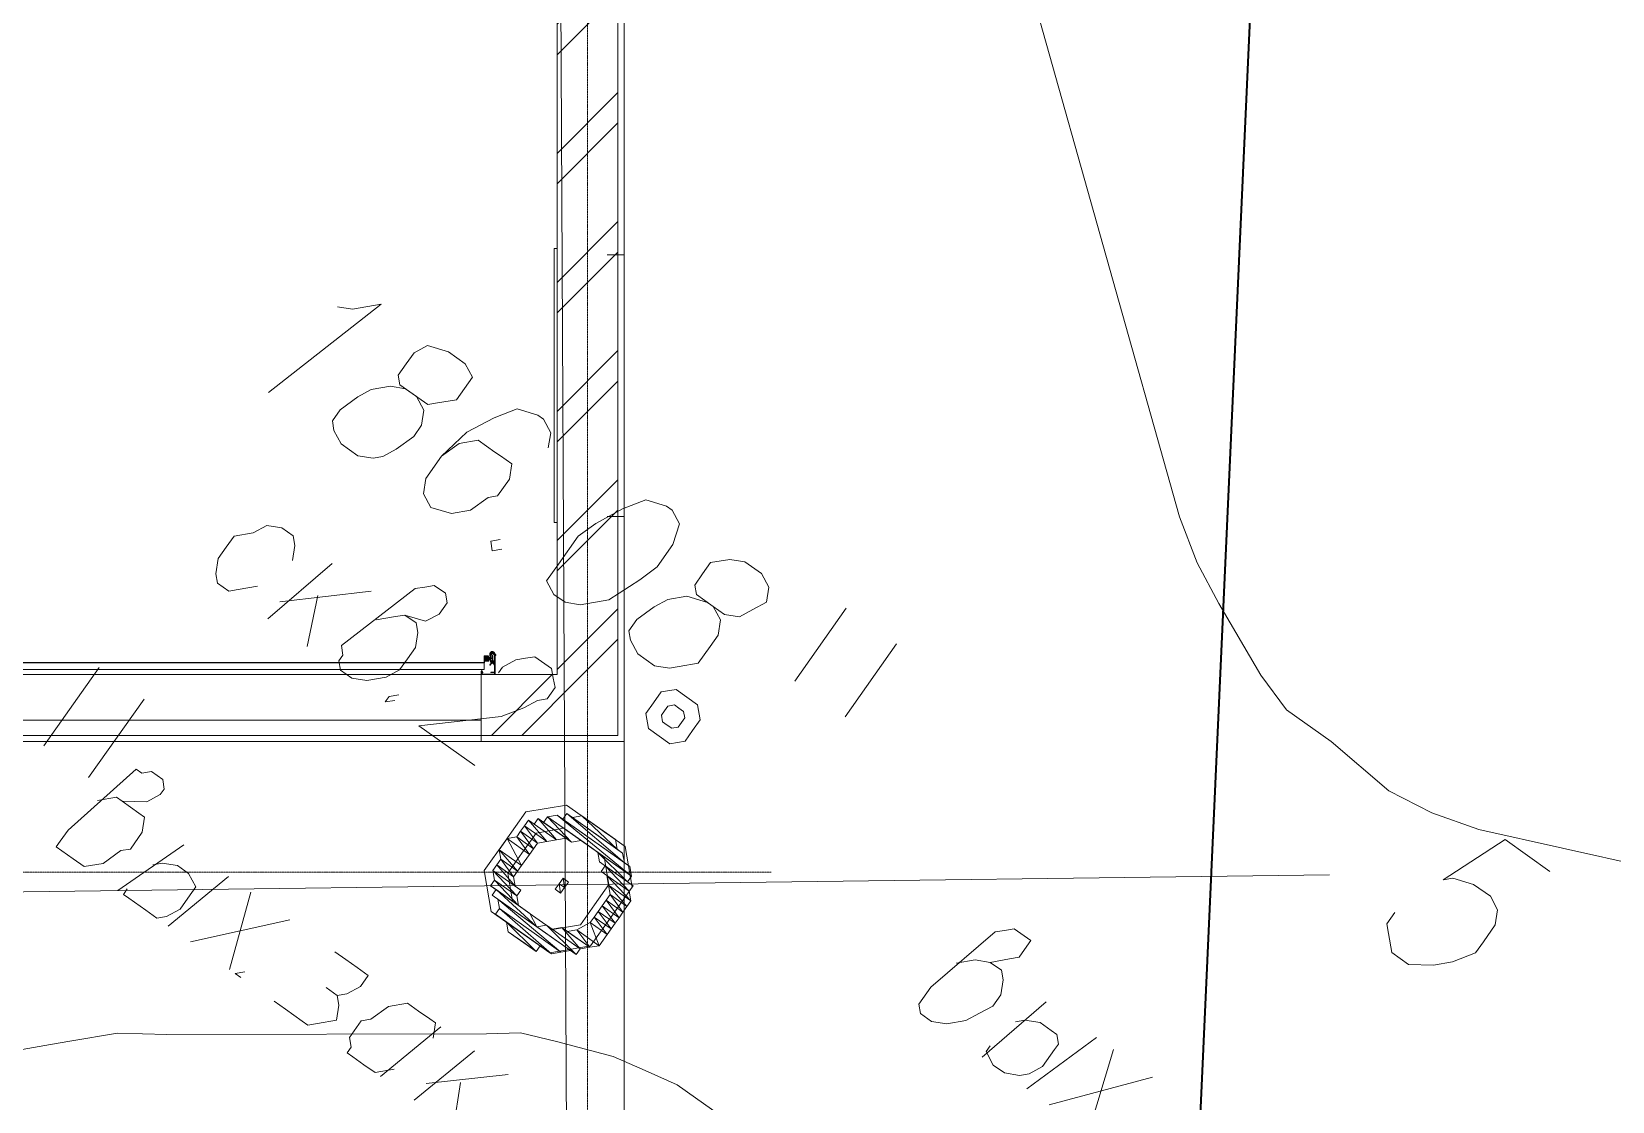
# Model space of a CAD drawing. Header units: millimetres. Extents: x -45570 to 57695, y -24100 to 57483.
# Drawn here: x 16344 to 26740, y -1506 to 5527 of the extents above; entities that cross this region are included whole.
import ezdxf

# ---------------------------------------------------------------- set-up
doc = ezdxf.new("R2010")
doc.units = ezdxf.units.MM
doc.linetypes.add('Осевая 12-2-2', pattern=[16, 12, -2, 0, -2])
doc.linetypes.add('Пунктир 2-1_5', pattern=[3.5, 2, -1.5])
for name, color, linetype, lineweight in [('A-DETL-GENF', 8, 'Continuous', 9), ('A-DOOR', 8, 'Continuous', 9), ('A-DOOR-HDLN', 8, 'Пунктир 2-1_5', 9), ('A-FLOR', 8, 'Continuous', 9), ('A-GLAZ', 8, 'Continuous', 9), ('A-WALL', 8, 'Continuous', 18), ('A-WALL-PATT', 8, 'Continuous', 9), ('S-GRID', 8, 'Continuous', 9), ('НВК_ГП', 8, 'Continuous', 18), ('НВК_граница', 6, 'Continuous', 35), ('НВК_топо', 9, 'Continuous', 9)]:
    doc.layers.add(name, color=color, linetype=linetype, lineweight=lineweight)
pattern_1 = [(45, (0, 0), (-424.264, 424.264), []), (45, (0, 200), (-424.264, 424.264), [])]

# ---------------------------------------------------------------- blocks, each defined once
blk = doc.blocks.new('ТОПО')
at = {"layer": 'НВК_граница'}
blk.add_line((23846, -5689), (24623, 11483), dxfattribs=at)
blk.add_line((23846, -5689), (24623, 11483), dxfattribs=at)
at = {"layer": 'НВК_топо'}
for p, q in [((19773, 16020), (19875, -4591)), ((23894, 2337), (22824, 6131)), ((18643, 3734), (17902, 3154)), ((18355, 3717), (18455, 3702)), ((18455, 3702), (18643, 3734)), ((18948, 3463), (18859, 3415)), ((19085, 3422), (18948, 3463)), ((18807, 3342), (18755, 3268)), ((18859, 3415), (18807, 3342)), ((19195, 3343), (19085, 3422)), ((19243, 3255), (19195, 3343)), ((18755, 3268), (18766, 3205)), ((19190, 3181), (19243, 3255)), ((18374, 3041), (18489, 3126)), ((18489, 3126), (18577, 3173)), ((18577, 3173), (18703, 3195)), ((18703, 3195), (18803, 3179)), ((18766, 3205), (18876, 3127)), ((18803, 3179), (18950, 3075)), ((18876, 3127), (18924, 3038)), ((19138, 3107), (19190, 3181)), ((18322, 2968), (18374, 3041)), ((18924, 3038), (18909, 2939)), ((18950, 3075), (19013, 3086)), ((19013, 3086), (19138, 3107)), ((19537, 3046), (19385, 2988)), ((19673, 3005), (19537, 3046)), ((18332, 2905), (18322, 2968)), ((18909, 2939), (18857, 2865)), ((19385, 2988), (19207, 2893)), ((19710, 2979), (19673, 3005)), ((19758, 2890), (19710, 2979)), ((18380, 2816), (18332, 2905)), ((18490, 2738), (18380, 2816)), ((18857, 2865), (18742, 2781)), ((19207, 2893), (19040, 2735)), ((19155, 2819), (19040, 2735)), ((19281, 2841), (19155, 2819)), ((19391, 2763), (19281, 2841)), ((19742, 2791), (19758, 2890)), ((18590, 2723), (18490, 2738)), ((18653, 2733), (18590, 2723)), ((18742, 2781), (18653, 2733)), ((19040, 2735), (18936, 2588)), ((19428, 2737), (19391, 2763)), ((19502, 2685), (19428, 2737)), ((19487, 2585), (19502, 2685)), ((18936, 2588), (18921, 2488)), ((19408, 2475), (19487, 2585)), ((18921, 2488), (18969, 2399)), ((18969, 2399), (19105, 2358)), ((19231, 2380), (19346, 2464)), ((19346, 2464), (19408, 2475)), ((20383, 2448), (20231, 2389)), ((20519, 2406), (20383, 2448)), ((20556, 2380), (20519, 2406)), ((19105, 2358), (19231, 2380)), ((20054, 2294), (19939, 2210)), ((20231, 2389), (20054, 2294)), ((20604, 2291), (20556, 2380)), ((20562, 2155), (20604, 2291)), ((24010, 2034), (23894, 2337)), ((17675, 2210), (17623, 2137)), ((17801, 2232), (17675, 2210)), ((17890, 2279), (17801, 2232)), ((17989, 2264), (17890, 2279)), ((18063, 2212), (17989, 2264)), ((18074, 2149), (18063, 2212)), ((19425, 2187), (19363, 2176)), ((19939, 2210), (19809, 2026)), ((17623, 2137), (17571, 2063)), ((18059, 2050), (18074, 2149)), ((19363, 2176), (19373, 2113)), ((19373, 2113), (19436, 2124)), ((20458, 2008), (20562, 2155)), ((17571, 2063), (17556, 1963)), ((18321, 2030), (17898, 1666)), ((19809, 2026), (19730, 1916)), ((20343, 1923), (20458, 2008)), ((20809, 2036), (20757, 1962)), ((20935, 2057), (20809, 2036)), ((21035, 2042), (20935, 2057)), ((21145, 1964), (21035, 2042)), ((24153, 1768), (24010, 2034)), ((17556, 1963), (17567, 1901)), ((17567, 1901), (17640, 1849)), ((17703, 1859), (17829, 1881)), ((18929, 1875), (18866, 1865)), ((18992, 1886), (18929, 1875)), ((19065, 1834), (18992, 1886)), ((19730, 1916), (19778, 1827)), ((20140, 1792), (20343, 1923)), ((20757, 1962), (20705, 1888)), ((20705, 1888), (20716, 1826)), ((21192, 1875), (21145, 1964)), ((21177, 1775), (21192, 1875)), ((17640, 1849), (17703, 1859)), ((18578, 1848), (17976, 1777)), ((18227, 1820), (18155, 1484)), ((18866, 1865), (18381, 1490)), ((19024, 1698), (19076, 1771)), ((19076, 1771), (19065, 1834)), ((19778, 1827), (19852, 1775)), ((19852, 1775), (19951, 1759)), ((19951, 1759), (20140, 1792)), ((20439, 1746), (20527, 1793)), ((20527, 1793), (20653, 1815)), ((20653, 1815), (20789, 1774)), ((20716, 1826), (20826, 1747)), ((20789, 1774), (20900, 1695)), ((21088, 1728), (21177, 1775)), ((24428, 1297), (24153, 1768)), ((18610, 1659), (18736, 1681)), ((18736, 1681), (18799, 1691)), ((18799, 1691), (18935, 1650)), ((18872, 1639), (18799, 1691)), ((18935, 1650), (19024, 1698)), ((20324, 1661), (20439, 1746)), ((20826, 1747), (20874, 1659)), ((20900, 1695), (20999, 1680)), ((20999, 1680), (21088, 1728)), ((21363, 1257), (21701, 1736)), ((18868, 1477), (18883, 1576)), ((18883, 1576), (18872, 1639)), ((20272, 1588), (20324, 1661)), ((20282, 1525), (20272, 1588)), ((20874, 1659), (20859, 1559)), ((18381, 1490), (18391, 1428)), ((18816, 1403), (18868, 1477)), ((20330, 1436), (20282, 1525)), ((20806, 1485), (20728, 1375)), ((20859, 1559), (20806, 1485)), ((21694, 1023), (22032, 1501)), ((18391, 1428), (18365, 1391)), ((18365, 1391), (18376, 1328)), ((18764, 1330), (18816, 1403)), ((19440, 1348), (19528, 1396)), ((19528, 1396), (19591, 1407)), ((19591, 1407), (19654, 1417)), ((19654, 1417), (19764, 1339)), ((20440, 1358), (20330, 1436)), ((20540, 1343), (20440, 1358)), ((20603, 1354), (20540, 1343)), ((20728, 1375), (20603, 1354)), ((16424, 832), (16789, 1347)), ((18376, 1328), (18450, 1276)), ((18450, 1276), (18549, 1261)), ((18549, 1261), (18675, 1282)), ((18675, 1282), (18764, 1330)), ((19414, 1312), (19440, 1348)), ((19764, 1339), (19775, 1277)), ((19775, 1277), (19786, 1214)), ((24596, 1067), (24428, 1297)), ((18696, 1156), (18670, 1120)), ((18759, 1167), (18696, 1156)), ((19786, 1214), (19734, 1140)), ((16718, 624), (17083, 1139)), ((18670, 1120), (18733, 1130)), ((19582, 1082), (19431, 1024)), ((19671, 1129), (19582, 1082)), ((19734, 1140), (19671, 1129)), ((24891, 859), (24596, 1067)), ((19431, 1024), (18891, 963)), ((18891, 963), (19259, 703)), ((25269, 536), (24891, 859)), ((17032, 678), (16584, 277)), ((17069, 652), (17032, 678)), ((17132, 662), (17069, 652)), ((17206, 610), (17132, 662)), ((17190, 511), (17216, 547)), ((17216, 547), (17206, 610)), ((25553, 391), (25269, 536)), ((16777, 472), (16902, 494)), ((16902, 494), (16939, 468)), ((16939, 468), (17102, 463)), ((17049, 389), (16939, 468)), ((17102, 463), (17190, 511)), ((17086, 363), (17049, 389)), ((17071, 264), (17086, 363)), ((19586, 306), (19612, 343)), ((19796, 213), (19612, 343)), ((19612, 343), (19649, 317)), ((19796, 213), (19612, 343)), ((19612, 343), (19733, 202)), ((19612, 343), (19733, 202)), ((19649, 317), (19675, 354)), ((19796, 213), (19649, 317)), ((19796, 213), (19649, 317)), ((19649, 317), (19796, 213)), ((19649, 317), (19796, 213)), ((19859, 224), (19675, 354)), ((19675, 354), (19711, 328)), ((19859, 224), (19675, 354)), ((19675, 354), (19796, 213)), ((19675, 354), (19796, 213)), ((19711, 328), (19737, 365)), ((19895, 198), (19711, 328)), ((19895, 198), (19711, 328)), ((19711, 328), (19895, 198)), ((19711, 328), (19895, 198)), ((19895, 198), (19711, 328)), ((19895, 198), (19711, 328)), ((19711, 328), (19859, 224)), ((19711, 328), (19859, 224)), ((19737, 365), (19800, 375)), ((20289, -26), (19737, 365)), ((20289, -26), (19737, 365)), ((19737, 365), (20289, -26)), ((19737, 365), (20289, -26)), ((20289, -26), (19737, 365)), ((19958, 209), (19737, 365)), ((19737, 365), (19958, 209)), ((19958, 209), (19737, 365)), ((19737, 365), (20032, 156)), ((19958, 209), (19737, 365)), ((19737, 365), (19895, 198)), ((19737, 365), (19895, 198)), ((20278, 37), (19800, 375)), ((19800, 375), (19837, 349)), ((20278, 37), (19800, 375)), ((19800, 375), (20289, -26)), ((19800, 375), (20289, -26)), ((19837, 349), (19863, 386)), ((20242, 63), (19837, 349)), ((20242, 63), (19837, 349)), ((19837, 349), (20278, 37)), ((19837, 349), (20278, 37)), ((20231, 126), (19863, 386)), ((19863, 386), (19900, 360)), ((20231, 126), (19863, 386)), ((19863, 386), (20242, 63)), ((19863, 386), (20242, 63)), ((19900, 360), (19963, 371)), ((20194, 152), (19900, 360)), ((20194, 152), (19900, 360)), ((19900, 360), (20231, 126)), ((19900, 360), (20231, 126)), ((19999, 345), (19963, 371)), ((19963, 371), (20183, 215)), ((20183, 215), (19963, 371)), ((19963, 371), (20194, 152)), ((19963, 371), (20194, 152)), ((20183, 215), (19999, 345)), ((19999, 345), (20036, 319)), ((20183, 215), (19999, 345)), ((19999, 345), (20183, 215)), ((20183, 215), (19999, 345)), ((20110, 267), (20036, 319)), ((20036, 319), (20110, 267)), ((20110, 267), (20036, 319)), ((20036, 319), (20183, 215)), ((20036, 319), (20183, 215)), ((25862, 282), (25553, 391)), ((16584, 277), (16532, 204)), ((16993, 153), (17071, 264)), ((19419, 148), (19471, 222)), ((19471, 222), (19534, 233)), ((19618, 118), (19471, 222)), ((19618, 118), (19471, 222)), ((19471, 222), (19618, 118)), ((19471, 222), (19618, 118)), ((19618, 118), (19471, 222)), ((19618, 118), (19471, 222)), ((19471, 222), (19566, 44)), ((19471, 222), (19566, 44)), ((19534, 233), (19560, 270)), ((19644, 155), (19534, 233)), ((19644, 155), (19534, 233)), ((19534, 233), (19618, 118)), ((19534, 233), (19618, 118)), ((19560, 270), (19586, 306)), ((19670, 192), (19560, 270)), ((19670, 192), (19560, 270)), ((19560, 270), (19670, 192)), ((19560, 270), (19670, 192)), ((19670, 192), (19560, 270)), ((19670, 192), (19560, 270)), ((19560, 270), (19644, 155)), ((19560, 270), (19644, 155)), ((19733, 202), (19586, 306)), ((19733, 202), (19586, 306)), ((19586, 306), (19670, 192)), ((19586, 306), (19670, 192)), ((19733, 202), (19796, 213)), ((19796, 213), (19859, 224)), ((19859, 224), (19895, 198)), ((19895, 198), (19958, 209)), ((19958, 209), (19958, 209)), ((20032, 156), (19958, 209)), ((20183, 215), (20110, 267)), ((20194, 152), (20183, 215)), ((26036, 215), (25628, -49)), ((27577, -103), (25862, 282)), ((26330, 6), (26036, 215)), ((16532, 204), (16506, 167)), ((16506, 167), (16542, 141)), ((16542, 141), (16616, 89)), ((16815, 58), (16930, 143)), ((17344, 181), (16910, -119)), ((16930, 143), (16993, 153)), ((19566, 44), (19419, 148)), ((19566, 44), (19419, 148)), ((19419, 148), (19566, 44)), ((19419, 148), (19566, 44)), ((19566, 44), (19419, 148)), ((19566, 44), (19419, 148)), ((19419, 148), (19540, 8)), ((19419, 148), (19540, 8)), ((19429, 86), (19419, 148)), ((19566, 44), (19618, 118)), ((19618, 118), (19644, 155)), ((19644, 155), (19670, 192)), ((19670, 192), (19733, 202)), ((20289, -26), (20032, 156)), ((20032, 156), (20289, -26)), ((20289, -26), (20032, 156)), ((20032, 156), (20289, -26)), ((20289, -26), (20032, 156)), ((20032, 156), (20289, -26)), ((20032, 156), (20289, -26)), ((20068, 130), (20032, 156)), ((20289, -26), (20068, 130)), ((20289, -26), (20068, 130)), ((20068, 130), (20263, -63)), ((20068, 130), (20263, -63)), ((20079, 68), (20068, 130)), ((20231, 126), (20194, 152)), ((20242, 63), (20231, 126)), ((16616, 89), (16690, 37)), ((16690, 37), (16815, 58)), ((17140, 49), (17203, 60)), ((17203, 60), (17303, 45)), ((17303, 45), (17376, -7)), ((19377, 12), (19403, 49)), ((19525, -92), (19377, 12)), ((19561, -118), (19377, 12)), ((19377, 12), (19561, -118)), ((19561, -118), (19377, 12)), ((19377, 12), (19525, -92)), ((19561, -118), (19377, 12)), ((19377, 12), (19535, -155)), ((19377, 12), (19535, -155)), ((19388, -51), (19377, 12)), ((19403, 49), (19429, 86)), ((19514, -29), (19403, 49)), ((19514, -29), (19403, 49)), ((19403, 49), (19514, -29)), ((19403, 49), (19514, -29)), ((19514, -29), (19403, 49)), ((19514, -29), (19403, 49)), ((19403, 49), (19525, -92)), ((19403, 49), (19525, -92)), ((19540, 8), (19429, 86)), ((19540, 8), (19429, 86)), ((19429, 86), (19514, -29)), ((19429, 86), (19514, -29)), ((19514, -29), (19540, 8)), ((19540, 8), (19566, 44)), ((20263, -63), (20079, 68)), ((20263, -63), (20079, 68)), ((20079, 68), (20300, -89)), ((20079, 68), (20300, -89)), ((20116, 42), (20079, 68)), ((20090, 5), (20116, 42)), ((20274, -125), (20090, 5)), ((20274, -125), (20090, 5)), ((20090, 5), (20274, -125)), ((20090, 5), (20274, -125)), ((20127, -21), (20090, 5)), ((20300, -89), (20116, 42)), ((20300, -89), (20116, 42)), ((20116, 42), (20274, -125)), ((20116, 42), (20274, -125)), ((20278, 37), (20242, 63)), ((20289, -26), (20278, 37)), ((-3318, -382), (24879, -16)), ((17638, -27), (17241, -354)), ((17376, -7), (17424, -96)), ((17424, -96), (17398, -133)), ((19362, -88), (19388, -51)), ((19546, -218), (19362, -88)), ((19546, -218), (19362, -88)), ((19362, -88), (19583, -244)), ((19362, -88), (19583, -244)), ((19399, -114), (19362, -88)), ((19535, -155), (19388, -51)), ((19535, -155), (19388, -51)), ((19388, -51), (19546, -218)), ((19388, -51), (19546, -218)), ((19525, -92), (19514, -29)), ((19525, -92), (19561, -118)), ((19787, -112), (19813, -75)), ((19813, -75), (19839, -38)), ((19813, -75), (19813, -75)), ((19849, -101), (19813, -75)), ((19849, -101), (19813, -75)), ((19813, -75), (19849, -101)), ((19813, -75), (19849, -101)), ((19849, -101), (19813, -75)), ((19849, -101), (19813, -75)), ((19813, -75), (19849, -101)), ((19849, -101), (19813, -75)), ((19813, -75), (19849, -101)), ((19813, -75), (19849, -101)), ((19849, -101), (19813, -75)), ((19849, -101), (19813, -75)), ((19813, -75), (19849, -101)), ((19849, -101), (19813, -75)), ((19813, -75), (19849, -101)), ((19813, -75), (19849, -101)), ((19849, -101), (19813, -75)), ((19849, -101), (19813, -75)), ((19813, -75), (19849, -101)), ((19849, -101), (19813, -75)), ((19813, -75), (19849, -101)), ((19813, -75), (19849, -101)), ((19849, -101), (19813, -75)), ((19849, -101), (19813, -75)), ((19813, -75), (19849, -101)), ((19849, -101), (19813, -75)), ((19813, -75), (19849, -101)), ((19813, -75), (19849, -101)), ((19849, -101), (19813, -75)), ((19849, -101), (19813, -75)), ((19813, -75), (19849, -101)), ((19849, -101), (19813, -75)), ((19813, -75), (19849, -101)), ((19813, -75), (19849, -101)), ((19849, -101), (19813, -75)), ((19849, -101), (19813, -75)), ((19813, -75), (19849, -101)), ((19849, -101), (19813, -75)), ((19813, -75), (19849, -101)), ((19813, -75), (19849, -101)), ((19849, -101), (19813, -75)), ((19849, -101), (19813, -75)), ((19813, -75), (19849, -101)), ((19849, -101), (19813, -75)), ((19813, -75), (19849, -101)), ((19813, -75), (19849, -101)), ((19849, -101), (19813, -75)), ((19849, -101), (19813, -75)), ((19813, -75), (19849, -101)), ((19849, -101), (19813, -75)), ((19813, -75), (19849, -101)), ((19813, -75), (19849, -101)), ((19849, -101), (19813, -75)), ((19849, -101), (19813, -75)), ((19813, -75), (19823, -138)), ((19813, -75), (19823, -138)), ((19823, -138), (19849, -101)), ((19839, -38), (19839, -38)), ((19839, -38), (19875, -64)), ((19875, -64), (19839, -38)), ((19875, -64), (19839, -38)), ((19839, -38), (19875, -64)), ((19875, -64), (19839, -38)), ((19839, -38), (19875, -64)), ((19839, -38), (19875, -64)), ((19875, -64), (19839, -38)), ((19875, -64), (19839, -38)), ((19839, -38), (19875, -64)), ((19875, -64), (19839, -38)), ((19839, -38), (19875, -64)), ((19839, -38), (19875, -64)), ((19875, -64), (19839, -38)), ((19875, -64), (19839, -38)), ((19839, -38), (19875, -64)), ((19875, -64), (19839, -38)), ((19839, -38), (19875, -64)), ((19839, -38), (19875, -64)), ((19875, -64), (19839, -38)), ((19875, -64), (19839, -38)), ((19839, -38), (19875, -64)), ((19875, -64), (19839, -38)), ((19839, -38), (19875, -64)), ((19839, -38), (19875, -64)), ((19875, -64), (19839, -38)), ((19875, -64), (19839, -38)), ((19839, -38), (19875, -64)), ((19875, -64), (19839, -38)), ((19839, -38), (19875, -64)), ((19839, -38), (19875, -64)), ((19875, -64), (19839, -38)), ((19875, -64), (19839, -38)), ((19839, -38), (19875, -64)), ((19875, -64), (19839, -38)), ((19839, -38), (19875, -64)), ((19875, -64), (19839, -38)), ((19839, -38), (19849, -101)), ((19839, -38), (19849, -101)), ((19849, -101), (19875, -64)), ((19849, -101), (19849, -101)), ((19849, -101), (19849, -101)), ((19849, -101), (19849, -101)), ((19849, -101), (19849, -101)), ((19849, -101), (19849, -101)), ((19849, -101), (19849, -101)), ((19849, -101), (19849, -101)), ((19849, -101), (19849, -101)), ((19875, -64), (19875, -64)), ((19875, -64), (19875, -64)), ((19875, -64), (19875, -64)), ((19875, -64), (19875, -64)), ((19875, -64), (19875, -64)), ((19875, -64), (19875, -64)), ((20274, -125), (20127, -21)), ((20274, -125), (20127, -21)), ((20127, -21), (20285, -188)), ((20127, -21), (20285, -188)), ((20138, -84), (20127, -21)), ((20285, -188), (20138, -84)), ((20285, -188), (20138, -84)), ((20138, -84), (20285, -188)), ((20138, -84), (20285, -188)), ((20285, -188), (20138, -84)), ((20285, -188), (20138, -84)), ((20138, -84), (20259, -225)), ((20138, -84), (20259, -225)), ((20148, -147), (20138, -84)), ((20263, -63), (20289, -26)), ((20300, -89), (20263, -63)), ((20274, -125), (20300, -89)), ((20289, -26), (20289, -26)), ((25628, -49), (25691, -38)), ((25691, -38), (25827, -80)), ((25827, -80), (25938, -158)), ((16947, -145), (16973, -109)), ((16984, -171), (16947, -145)), ((17094, -250), (16984, -171)), ((17372, -170), (17320, -243)), ((17398, -133), (17372, -170)), ((17785, -131), (17646, -640)), ((19373, -150), (19399, -114)), ((19667, -359), (19373, -150)), ((19373, -150), (19925, -541)), ((19925, -541), (19373, -150)), ((19925, -541), (19373, -150)), ((19373, -150), (19925, -541)), ((19925, -541), (19373, -150)), ((19373, -150), (19888, -515)), ((19373, -150), (19888, -515)), ((19410, -176), (19373, -150)), ((19583, -244), (19399, -114)), ((19583, -244), (19399, -114)), ((19399, -114), (19583, -244)), ((19399, -114), (19583, -244)), ((19583, -244), (19399, -114)), ((19620, -270), (19399, -114)), ((19399, -114), (19620, -270)), ((19620, -270), (19399, -114)), ((19399, -114), (19583, -244)), ((19620, -270), (19399, -114)), ((19399, -114), (19667, -359)), ((19399, -114), (19667, -359)), ((19888, -515), (19410, -176)), ((19888, -515), (19410, -176)), ((19410, -176), (19825, -526)), ((19410, -176), (19825, -526)), ((19420, -239), (19410, -176)), ((19535, -155), (19561, -118)), ((19546, -218), (19535, -155)), ((19561, -118), (19561, -118)), ((19823, -138), (19787, -112)), ((19823, -138), (19787, -112)), ((19787, -112), (19823, -138)), ((19787, -112), (19823, -138)), ((19823, -138), (19787, -112)), ((19823, -138), (19787, -112)), ((19787, -112), (19823, -138)), ((19823, -138), (19787, -112)), ((19787, -112), (19823, -138)), ((19787, -112), (19823, -138)), ((19823, -138), (19787, -112)), ((19823, -138), (19787, -112)), ((19787, -112), (19823, -138)), ((19823, -138), (19787, -112)), ((19787, -112), (19823, -138)), ((19787, -112), (19823, -138)), ((19823, -138), (19787, -112)), ((19823, -138), (19787, -112)), ((19787, -112), (19823, -138)), ((19823, -138), (19787, -112)), ((19787, -112), (19823, -138)), ((19787, -112), (19787, -112)), ((19787, -112), (19787, -112)), ((19787, -112), (19823, -138)), ((19823, -138), (19787, -112)), ((19823, -138), (19823, -138)), ((19823, -138), (19823, -138)), ((19823, -138), (19823, -138)), ((20096, -220), (20122, -184)), ((20122, -184), (20148, -147)), ((20233, -262), (20122, -184)), ((20233, -262), (20122, -184)), ((20122, -184), (20207, -299)), ((20122, -184), (20207, -299)), ((20259, -225), (20148, -147)), ((20259, -225), (20148, -147)), ((20148, -147), (20233, -262)), ((20148, -147), (20233, -262)), ((20259, -225), (20285, -188)), ((20285, -188), (20274, -125)), ((25938, -158), (25985, -247)), ((17168, -302), (17094, -250)), ((17231, -291), (17168, -302)), ((17320, -243), (17231, -291)), ((19394, -276), (19420, -239)), ((19762, -536), (19394, -276)), ((19762, -536), (19394, -276)), ((19394, -276), (19726, -510)), ((19394, -276), (19726, -510)), ((19431, -302), (19394, -276)), ((19825, -526), (19420, -239)), ((19825, -526), (19420, -239)), ((19420, -239), (19762, -536)), ((19420, -239), (19762, -536)), ((19726, -510), (19431, -302)), ((19726, -510), (19431, -302)), ((19431, -302), (19689, -484)), ((19431, -302), (19689, -484)), ((19468, -328), (19431, -302)), ((19583, -244), (19546, -218)), ((19583, -244), (19620, -270)), ((19620, -270), (19620, -270)), ((19667, -359), (19620, -270)), ((20018, -331), (20044, -294)), ((20044, -294), (20070, -257)), ((20155, -372), (20044, -294)), ((20155, -372), (20044, -294)), ((20044, -294), (20129, -409)), ((20044, -294), (20129, -409)), ((20070, -257), (20096, -220)), ((20181, -335), (20070, -257)), ((20181, -335), (20070, -257)), ((20070, -257), (20155, -372)), ((20070, -257), (20155, -372)), ((20207, -299), (20096, -220)), ((20207, -299), (20096, -220)), ((20096, -220), (20181, -335)), ((20096, -220), (20181, -335)), ((20181, -335), (20207, -299)), ((20207, -299), (20233, -262)), ((20233, -262), (20259, -225)), ((25257, -339), (25310, -265)), ((25985, -247), (25970, -346)), ((18043, -313), (17389, -458)), ((19689, -484), (19468, -328)), ((19689, -484), (19468, -328)), ((19468, -328), (19663, -521)), ((19468, -328), (19663, -521)), ((19479, -391), (19468, -328)), ((19663, -521), (19479, -391)), ((19516, -417), (19479, -391)), ((19479, -391), (19589, -469)), ((19479, -391), (19663, -521)), ((19589, -469), (19479, -391)), ((19667, -359), (19730, -348)), ((19925, -541), (19667, -359)), ((19951, -504), (19730, -348)), ((19730, -348), (19767, -374)), ((19951, -504), (19730, -348)), ((19730, -348), (19925, -541)), ((19730, -348), (19925, -541)), ((19767, -374), (19830, -363)), ((19951, -504), (19767, -374)), ((19951, -504), (19767, -374)), ((19767, -374), (19951, -504)), ((19767, -374), (19951, -504)), ((20014, -493), (19830, -363)), ((19830, -363), (19866, -389)), ((20014, -493), (19830, -363)), ((19830, -363), (20014, -493)), ((19830, -363), (20014, -493)), ((20014, -493), (19830, -363)), ((20014, -493), (19830, -363)), ((19830, -363), (19951, -504)), ((19830, -363), (19951, -504)), ((19866, -389), (19929, -378)), ((20014, -493), (19866, -389)), ((20014, -493), (19866, -389)), ((19866, -389), (20014, -493)), ((19866, -389), (20014, -493)), ((19929, -378), (20018, -331)), ((20076, -483), (19929, -378)), ((20076, -483), (19929, -378)), ((19929, -378), (20076, -483)), ((19929, -378), (20076, -483)), ((20076, -483), (19929, -378)), ((20076, -483), (19929, -378)), ((19929, -378), (20014, -493)), ((19929, -378), (20014, -493)), ((20129, -409), (20018, -331)), ((20129, -409), (20018, -331)), ((20018, -331), (20129, -409)), ((20018, -331), (20129, -409)), ((20129, -409), (20018, -331)), ((20129, -409), (20018, -331)), ((20018, -331), (20076, -483)), ((20018, -331), (20076, -483)), ((20076, -483), (20129, -409)), ((20129, -409), (20155, -372)), ((20155, -372), (20181, -335)), ((22680, -392), (22257, -756)), ((22743, -382), (22680, -392)), ((22806, -371), (22743, -382)), ((22916, -449), (22806, -371)), ((25268, -402), (25257, -339)), ((25290, -528), (25268, -402)), ((25970, -346), (25892, -457)), ((19589, -469), (19516, -417)), ((19516, -417), (19589, -469)), ((19589, -469), (19516, -417)), ((19589, -469), (19589, -469)), ((19663, -521), (19589, -469)), ((19663, -521), (19689, -484)), ((19689, -484), (19726, -510)), ((19726, -510), (19762, -536)), ((19825, -526), (19888, -515)), ((19888, -515), (19925, -541)), ((19925, -541), (19951, -504)), ((19951, -504), (20014, -493)), ((20014, -493), (20076, -483)), ((22838, -559), (22890, -486)), ((22890, -486), (22916, -449)), ((25892, -457), (25840, -530)), ((18337, -522), (18411, -574)), ((18411, -574), (18484, -626)), ((19762, -536), (19825, -526)), ((19925, -541), (19925, -541)), ((22424, -598), (22550, -576)), ((22550, -576), (22649, -592)), ((22649, -592), (22775, -570)), ((22723, -644), (22649, -592)), ((22775, -570), (22838, -559)), ((25400, -606), (25290, -528)), ((25563, -610), (25400, -606)), ((25688, -589), (25563, -610)), ((25840, -530), (25688, -589)), ((17746, -655), (17683, -666)), ((17683, -666), (17720, -692)), ((18484, -626), (18558, -678)), ((18558, -678), (18506, -751)), ((22719, -806), (22734, -707)), ((22734, -707), (22723, -644)), ((18354, -810), (18281, -758)), ((18417, -799), (18354, -810)), ((18354, -810), (18365, -873)), ((18506, -751), (18417, -799)), ((22205, -829), (22179, -866)), ((22257, -756), (22205, -829)), ((22666, -880), (22719, -806)), ((18014, -900), (17940, -848)), ((18124, -978), (18014, -900)), ((18365, -873), (18350, -972)), ((18575, -966), (18690, -882)), ((18690, -882), (18815, -860)), ((18815, -860), (18889, -912)), ((18889, -912), (18963, -964)), ((22179, -866), (22190, -929)), ((22190, -929), (22263, -981)), ((22489, -975), (22578, -927)), ((22578, -927), (22666, -880)), ((23017, -852), (22595, -1215)), ((18161, -1005), (18124, -978)), ((18224, -994), (18161, -1005)), ((18350, -972), (18224, -994)), ((18434, -1087), (18512, -977)), ((18512, -977), (18575, -966)), ((19036, -1016), (18639, -1343)), ((18963, -964), (18999, -990)), ((18999, -990), (18984, -1090)), ((22263, -981), (22363, -996)), ((22363, -996), (22489, -975)), ((22814, -984), (22876, -973)), ((22876, -973), (22976, -988)), ((22976, -988), (23050, -1040)), ((16469, -1133), (16281, -1165)), ((16595, -1111), (16469, -1133)), ((16909, -1057), (16595, -1111)), ((17072, -1062), (16909, -1057)), ((17234, -1066), (17072, -1062)), ((19335, -1062), (17234, -1066)), ((18445, -1150), (18434, -1087)), ((19560, -1056), (19335, -1062)), ((19796, -1113), (19560, -1056)), ((20169, -1210), (19796, -1113)), ((22621, -1179), (22647, -1142)), ((23348, -1086), (22889, -1424)), ((23050, -1040), (23086, -1066)), ((23097, -1129), (23071, -1166)), ((23086, -1066), (23097, -1129)), ((18419, -1187), (18445, -1150)), ((18456, -1213), (18419, -1187)), ((18529, -1265), (18456, -1213)), ((19257, -1173), (18860, -1499)), ((20379, -1304), (20169, -1210)), ((22668, -1267), (22621, -1179)), ((23019, -1240), (22993, -1276)), ((23071, -1166), (23019, -1240)), ((23459, -1164), (23294, -1710)), ((18603, -1317), (18529, -1265)), ((18728, -1295), (18603, -1317)), ((19478, -1329), (18938, -1389)), ((20589, -1397), (20379, -1304)), ((22742, -1319), (22668, -1267)), ((22841, -1335), (22742, -1319)), ((22904, -1324), (22841, -1335)), ((22993, -1276), (22904, -1324)), ((23716, -1347), (23036, -1528)), ((19164, -1383), (19118, -1681)), ((20883, -1605), (20589, -1397))]:
    blk.add_line(p, q, dxfattribs=at)
for points in [[(20653, 1152), (20582, 1202), (20484, 1186), (20433, 1114)], [(20691, 932), (20741, 1003), (20724, 1102), (20653, 1152)], [(20433, 1114), (20383, 1043), (20400, 945), (20471, 895)], [(20507, 1062), (20486, 1032), (20493, 990), (20523, 968)], [(20601, 1078), (20571, 1100), (20529, 1093), (20507, 1062)], [(20617, 984), (20639, 1015), (20632, 1057), (20601, 1078)], [(20523, 968), (20554, 947), (20596, 954), (20617, 984)], [(20471, 895), (20542, 844), (20641, 861), (20691, 932)], [(20055, 306), (19862, 442), (19594, 397), (19458, 204)], [(19977, 196), (19844, 289), (19662, 258), (19568, 126)], [(20157, -291), (20293, -98), (20248, 169), (20055, 306)], [(19458, 204), (19321, 11), (19367, -257), (19560, -393)], [(19568, 126), (19475, -6), (19506, -189), (19638, -283)], [(20046, -213), (20140, -81), (20109, 102), (19977, 196)], [(19560, -393), (19753, -530), (20020, -484), (20157, -291)], [(19638, -283), (19770, -376), (19953, -345), (20046, -213)]]:
    blk.add_lwpolyline(points, dxfattribs=at)
blk = doc.blocks.new('Hafele Automatic Garage Door LPU43 - Hafele Automatic Garage Door LPU43 RAL 7016-1568820-ГП')
at = {"layer": 'A-DOOR', "true_color": 0x4f4f4f}
for points in [[(-3063, -289), (-3063, -277), (-3088, -277), (-3088, -289)], [(-3075, -298), (-3077, -304), (-3075, -304)], [(-3062, -296), (-3062, -312), (-3051, -310), (-3051, -296)], [(-3022, -288), (-3051, -289), (-3051, -320), (-3022, -319), (-3022, -289)], [(-3022, -300), (-3023, -322), (-3020, -322), (-3020, -300)], [(-3022, -278), (-3022, -300), (-3020, -300), (-3020, -278)], [(2958, -276), (2958, -278), (3020, -276)], [(2958, -278), (2958, -279), (3020, -278)], [(3022, -300), (3022, -278), (3020, -278), (3020, -300)], [(3022, -300), (3020, -300), (3022, -324), (3022, -322)], [(3022, -288), (3022, -320), (3052, -319), (3052, -288)], [(3062, -296), (3052, -298), (3052, -312), (3062, -310), (3062, -298)], [(3088, -277), (3063, -277), (3063, -289), (3088, -289)], [(3075, -298), (3077, -304), (3078, -302)], [(-3087, -325), (-3090, -332), (-3083, -344), (-3083, -332), (-3087, -325)], [(-3082, -334), (-3080, -348), (-3072, -350), (-3065, -346), (-3067, -336), (-3075, -337), (-3080, -336)], [(-3060, -324), (-3064, -332), (-3064, -344), (-3060, -336)], [(-3057, -324), (-3060, -324), (-3060, -336), (-3057, -336)], [(3057, -324), (3057, -336), (3060, -336), (3060, -324)], [(3060, -324), (3060, -336), (3064, -344), (3064, -332)], [(3082, -334), (3075, -337), (3067, -336), (3065, -337), (3067, -348), (3075, -350), (3082, -346), (3082, -336)], [(3087, -325), (3083, -332), (3083, -344), (3090, -329), (3088, -327)]]:
    blk.add_hatch(color=251, dxfattribs=at).paths.add_polyline_path(points)
h = blk.add_hatch(color=251, dxfattribs=at)
h.paths.add_polyline_path([(-3075, -304), (-3071, -303), (-3074, -305)])
h.paths.add_polyline_path([(-3072, -291), (-3072, -293), (-3075, -292), (-3075, -321), (-3068, -321), (-3066, -310), (-3062, -310), (-3064, -294), (-3069, -291)])
h.paths.add_polyline_path([(-3070, -294), (-3067, -301), (-3071, -303), (-3075, -298), (-3072, -296)])
h.paths.add_polyline_path([(-3071, -308), (-3071, -313), (-3075, -311), (-3071, -308)])
h.paths.add_polyline_path([(-3062, -310), (-3066, -315), (-3063, -315)])
h = blk.add_hatch(color=251, dxfattribs=at)
h.paths.add_polyline_path([(3072, -303), (3067, -301), (3071, -294), (3075, -298)])
h.paths.add_polyline_path([(3072, -291), (3067, -291), (3062, -301), (3062, -310), (3066, -310), (3069, -323), (3075, -321), (3075, -311), (3071, -313), (3072, -303), (3075, -304), (3075, -292), (3071, -294)])
h.paths.add_polyline_path([(3075, -304), (3072, -308), (3075, -311), (3075, -305)])
h.paths.add_polyline_path([(3062, -310), (3064, -317), (3066, -315)])
at = {"layer": 'A-DETL-GENF'}
for p, q in [((-3092, -323), (-3092, -204)), ((-3092, -323), (-3092, -204)), ((-3088, -203), (-3088, -324)), ((-3003, -203), (-3088, -203)), ((-3087, -200), (-3004, -200)), ((-3003, -210), (-3003, -203)), ((-3000, -204), (-3000, -219)), ((3000, -204), (3000, -219)), ((3003, -203), (3088, -203)), ((3003, -210), (3003, -203)), ((3087, -200), (3004, -200)), ((3088, -203), (3088, -324)), ((3092, -323), (3092, -204)), ((3092, -323), (3092, -204)), ((-3063, -277), (-3092, -277)), ((-3090, -279), (-3063, -279)), ((-3088, -214), (-3063, -214)), ((-3063, -216), (-3088, -216)), ((-3083, -269), (-3088, -260)), ((-3085, -270), (-3088, -264)), ((-3064, -269), (-3060, -261)), ((-3063, -214), (-3063, -216)), ((-3063, -279), (-3063, -277)), ((-3058, -263), (-3062, -270)), ((-3060, -261), (-3057, -261)), ((-3057, -263), (-3058, -263)), ((-3057, -261), (-3057, -263)), ((-3010, -221), (-3011, -214)), ((-3008, -220), (-3010, -221)), ((-3008, -214), (-3008, -220)), ((-3004, -219), (-3004, -214)), ((3004, -219), (3004, -214)), ((3008, -214), (3008, -220)), ((3008, -220), (3010, -221)), ((3010, -221), (3011, -214)), ((3057, -261), (3057, -263)), ((3060, -261), (3057, -261)), ((3057, -263), (3058, -263)), ((3058, -263), (3062, -270)), ((3064, -269), (3060, -261)), ((3063, -214), (3063, -216)), ((3088, -214), (3063, -214)), ((3063, -216), (3088, -216)), ((3063, -279), (3063, -277)), ((3063, -277), (3092, -277)), ((3090, -279), (3063, -279)), ((3083, -269), (3088, -260)), ((3085, -270), (3088, -264)), ((-3096, -328), (-3092, -323)), ((-3087, -325), (-3092, -332)), ((-3083, -332), (-3088, -323)), ((-3085, -333), (-3088, -327)), ((-3064, -332), (-3060, -324)), ((-3058, -326), (-3062, -333)), ((-3060, -324), (-3057, -324)), ((-3057, -326), (-3058, -326)), ((-3057, -324), (-3057, -326)), ((3057, -324), (3057, -326)), ((3060, -324), (3057, -324)), ((3057, -326), (3058, -326)), ((3058, -326), (3062, -333)), ((3064, -332), (3060, -324)), ((3083, -332), (3088, -323)), ((3085, -333), (3088, -327)), ((3087, -325), (3092, -332)), ((3096, -328), (3092, -323))]:
    blk.add_line(p, q, dxfattribs=at)
for centre, radius, start, end in [((-3087, -204), 4.25, 90, 179.9963), ((-3004, -204), 4.04, 0, 90), ((3004, -204), 4.04, 90, 180), ((3087, -204), 4.25, 0.0037, 90), ((-3074, -264), 13, 207.8541, 332.1154), ((-3074, -264), 11, 207.8541, 332.1154), ((-3006, -214), 4.7, 50.0365, 179.8859), ((-3006, -214), 1.97, 0, 180), ((-3002, -219), 2.22, 180, 0), ((3002, -219), 2.22, 180, 0), ((3006, -214), 4.7, 0.1141, 129.9635), ((3006, -214), 1.97, 0, 180), ((3074, -264), 13, 207.8846, 332.1459), ((3074, -264), 11, 207.8846, 332.1459), ((-3094, -330), 2.91, 128.9357, 321.0643), ((-3074, -327), 13, 207.8541, 332.1154), ((-3074, -327), 11, 207.8541, 332.1154), ((3074, -327), 13, 207.8846, 332.1459), ((3074, -327), 11, 207.8846, 332.1459), ((3094, -330), 2.91, 218.9357, 51.0643)]:
    blk.add_arc(centre, radius, start, end, dxfattribs=at)
at = {"layer": 'A-DOOR'}
for p, q in [((-3092, -323), (-3092, -204)), ((-3088, -203), (-3088, -324)), ((-3003, -203), (-3088, -203)), ((-3003, -210), (-3003, -203)), ((-3000, -204), (-3000, -219)), ((3000, -204), (3000, -219)), ((3003, -210), (3003, -203)), ((3003, -203), (3088, -203)), ((3088, -203), (3088, -324)), ((3092, -323), (3092, -204)), ((-3092, -214), (-3063, -214)), ((-3092, -258), (-3092, -214)), ((-3085, -270), (-3092, -258)), ((-3092, -289), (-3063, -289)), ((-3092, -333), (-3092, -289)), ((-3090, -216), (-3090, -257)), ((-3063, -216), (-3090, -216)), ((-3090, -257), (-3083, -269)), ((-3090, -291), (-3090, -332)), ((-3063, -291), (-3090, -291)), ((-3063, -277), (-3088, -277)), ((-3075, -326), (-3075, -290)), ((-3060, -261), (-3064, -269)), ((-3064, -269), (-3060, -261)), ((-3063, -214), (-3063, -216)), ((-3063, -277), (-3063, -289)), ((-3063, -289), (-3063, -291)), ((-3062, -270), (-3058, -263)), ((-3058, -263), (-3062, -270)), ((-3051, -296), (-3062, -296)), ((-3057, -261), (-3060, -261)), ((-3060, -261), (-3057, -261)), ((-3058, -263), (-3057, -263)), ((-3057, -263), (-3058, -263)), ((-3057, -263), (-3057, -261)), ((-3057, -261), (-3057, -263)), ((-3022, -288), (-3051, -288)), ((-3051, -288), (-3051, -320)), ((-3022, -276), (-3022, -278)), ((-3022, -278), (-3020, -278)), ((-3022, -300), (-3022, -278)), ((-3022, -322), (-3022, -300)), ((-3020, -300), (-3022, -300)), ((3020, -234), (-3020, -234)), ((-3020, -234), (-3020, -276)), ((-3020, -276), (3020, -276)), ((-3020, -278), (-2957, -278)), ((-3020, -278), (-3020, -300)), ((-3020, -279), (-2957, -279)), ((-3020, -300), (-3020, -324)), ((-3011, -214), (-3010, -221)), ((-3010, -221), (-3011, -214)), ((-3010, -221), (-3008, -220)), ((-3008, -220), (-3010, -221)), ((-3008, -220), (-3008, -214)), ((-3008, -214), (-3008, -220)), ((-3004, -219), (-3004, -214)), ((-2957, -278), (-2957, -276)), ((-2957, -279), (-2957, -278)), ((2958, -276), (2958, -278)), ((2958, -278), (3020, -278)), ((2958, -278), (2958, -279)), ((2958, -279), (3020, -279)), ((3004, -219), (3004, -214)), ((3008, -220), (3008, -214)), ((3008, -214), (3008, -220)), ((3010, -221), (3008, -220)), ((3008, -220), (3010, -221)), ((3011, -214), (3010, -221)), ((3010, -221), (3011, -214)), ((3020, -276), (3020, -234)), ((3020, -278), (3022, -278)), ((3020, -300), (3020, -278)), ((3020, -324), (3020, -300)), ((3022, -300), (3020, -300)), ((3022, -278), (3022, -276)), ((3022, -278), (3022, -300)), ((3052, -288), (3022, -288)), ((3022, -300), (3022, -322)), ((3052, -320), (3052, -288)), ((3062, -296), (3052, -296)), ((3057, -263), (3057, -261)), ((3057, -261), (3060, -261)), ((3060, -261), (3057, -261)), ((3057, -261), (3057, -263)), ((3058, -263), (3057, -263)), ((3057, -263), (3058, -263)), ((3062, -270), (3058, -263)), ((3058, -263), (3062, -270)), ((3060, -261), (3064, -269)), ((3064, -269), (3060, -261)), ((3092, -214), (3063, -214)), ((3063, -214), (3063, -216)), ((3063, -216), (3090, -216)), ((3063, -277), (3088, -277)), ((3063, -277), (3063, -289)), ((3092, -289), (3063, -289)), ((3063, -289), (3063, -291)), ((3063, -291), (3090, -291)), ((3075, -290), (3075, -326)), ((3090, -257), (3083, -269)), ((3085, -270), (3092, -258)), ((3090, -216), (3090, -257)), ((3090, -291), (3090, -332)), ((3092, -258), (3092, -214)), ((3092, -333), (3092, -289)), ((-3096, -328), (-3092, -323)), ((-3087, -325), (-3092, -332)), ((-3085, -345), (-3092, -333)), ((-3090, -332), (-3083, -344)), ((-3083, -332), (-3088, -323)), ((-3088, -324), (-3087, -325)), ((-3075, -326), (-3075, -321)), ((-3060, -324), (-3064, -332)), ((-3064, -344), (-3060, -336)), ((-3062, -312), (-3051, -312)), ((-3058, -338), (-3062, -345)), ((-3057, -324), (-3060, -324)), ((-3060, -336), (-3060, -324)), ((-3060, -336), (-3057, -336)), ((-3057, -338), (-3058, -338)), ((-3057, -324), (-3057, -336)), ((-3057, -336), (-3057, -338)), ((-3051, -320), (-3022, -320)), ((-3046, -324), (-3046, -322)), ((-3046, -322), (-3022, -322)), ((-3020, -324), (-3046, -324)), ((3046, -324), (3020, -324)), ((3022, -320), (3052, -320)), ((3022, -322), (3046, -322)), ((3046, -322), (3046, -324)), ((3052, -312), (3062, -312)), ((3057, -324), (3060, -324)), ((3057, -324), (3057, -336)), ((3060, -336), (3057, -336)), ((3057, -336), (3057, -338)), ((3057, -338), (3058, -338)), ((3058, -338), (3062, -345)), ((3060, -324), (3064, -332)), ((3060, -336), (3060, -324)), ((3064, -344), (3060, -336)), ((3075, -321), (3075, -326)), ((3083, -332), (3088, -323)), ((3090, -332), (3083, -344)), ((3085, -345), (3092, -333)), ((3088, -324), (3087, -325)), ((3087, -325), (3092, -332)), ((3096, -328), (3092, -323))]:
    blk.add_line(p, q, dxfattribs=at)
at = {"layer": 'A-DOOR', "flags": 128}
for points in [[(-3078, -304), (-3078, -301), (-3078, -298), (-3078, -295), (-3077, -292)], [(-3075, -326), (-3076, -323), (-3077, -320), (-3077, -317), (-3078, -314), (-3078, -311), (-3078, -308), (-3078, -305), (-3078, -304)], [(-3063, -283), (-3063, -284), (-3062, -284), (-3062, -284), (-3062, -284), (-3062, -285), (-3062, -285), (-3062, -285), (-3062, -285), (-3062, -286), (-3062, -286), (-3062, -286), (-3062, -286)], [(-3062, -286), (-3062, -286), (-3062, -286), (-3062, -286), (-3062, -287), (-3062, -287), (-3062, -287), (-3062, -287), (-3062, -287), (-3062, -288), (-3062, -288), (-3062, -288), (-3062, -288), (-3062, -289), (-3062, -289), (-3062, -289), (-3062, -290), (-3062, -290), (-3062, -291), (-3062, -291), (-3062, -292), (-3062, -292), (-3062, -293), (-3062, -293), (-3062, -294), (-3062, -295), (-3062, -295), (-3062, -296)], [(-3062, -322), (-3062, -322), (-3062, -322), (-3062, -322), (-3062, -322), (-3062, -322), (-3062, -321), (-3062, -321), (-3062, -321), (-3062, -321), (-3062, -321), (-3062, -320), (-3062, -320), (-3062, -320), (-3062, -319), (-3062, -319), (-3062, -318), (-3062, -318), (-3062, -318), (-3062, -317), (-3062, -317), (-3062, -316), (-3062, -316), (-3062, -315), (-3062, -314), (-3062, -314), (-3062, -313), (-3062, -313), (-3062, -312), (-3062, -311), (-3062, -311), (-3062, -310), (-3062, -309), (-3062, -309), (-3062, -308), (-3062, -307), (-3062, -306), (-3062, -306), (-3062, -305), (-3062, -304), (-3062, -304), (-3062, -303), (-3062, -302), (-3062, -302), (-3062, -301), (-3062, -300), (-3062, -299), (-3062, -299), (-3062, -298), (-3062, -297), (-3062, -297), (-3062, -296), (-3062, -295), (-3062, -295), (-3062, -294), (-3062, -294), (-3062, -293), (-3062, -293), (-3062, -292), (-3062, -292), (-3062, -291), (-3062, -291), (-3062, -290), (-3062, -290), (-3062, -289), (-3062, -289), (-3062, -289), (-3062, -288), (-3062, -288), (-3062, -288), (-3062, -287), (-3062, -287), (-3062, -287), (-3062, -287), (-3062, -287), (-3062, -287), (-3062, -286), (-3062, -286), (-3062, -286)], [(3062, -286), (3062, -286), (3062, -286), (3062, -286), (3062, -285), (3062, -285), (3063, -285), (3063, -284)], [(3062, -295), (3062, -295), (3062, -294), (3062, -294), (3062, -293), (3062, -293), (3062, -292), (3062, -292), (3062, -291), (3062, -291), (3062, -290), (3062, -290), (3062, -289), (3062, -289), (3062, -289), (3062, -288), (3062, -288), (3062, -288), (3062, -287), (3062, -287), (3062, -287), (3062, -287), (3062, -287), (3062, -287), (3062, -286), (3062, -286), (3062, -286)], [(3062, -286), (3062, -286), (3062, -286), (3062, -286), (3062, -287), (3062, -287), (3062, -287), (3062, -287), (3062, -287), (3062, -288), (3062, -288), (3062, -288), (3062, -288), (3062, -289), (3062, -289), (3062, -289), (3062, -290), (3062, -290), (3062, -291), (3062, -291), (3062, -292), (3062, -292), (3062, -293), (3062, -293), (3062, -294), (3062, -295), (3062, -295), (3062, -296), (3062, -296), (3062, -297), (3062, -298), (3062, -298), (3062, -299), (3062, -300), (3062, -300), (3062, -301), (3062, -302), (3062, -303), (3062, -303), (3062, -304), (3062, -305), (3062, -305), (3062, -306), (3062, -307), (3062, -308), (3062, -308), (3062, -309), (3062, -310), (3062, -310), (3062, -311), (3062, -312), (3062, -312), (3062, -313), (3062, -313), (3062, -314), (3062, -315), (3062, -315), (3062, -316), (3062, -316), (3062, -317), (3062, -317), (3062, -318), (3062, -318), (3062, -319), (3062, -319), (3062, -319), (3062, -320), (3062, -320), (3062, -320), (3062, -321), (3062, -321), (3062, -321), (3062, -321), (3062, -322), (3062, -322), (3062, -322), (3062, -322), (3062, -322), (3062, -322)], [(3078, -304), (3078, -307), (3078, -310), (3078, -313), (3078, -316), (3077, -319), (3076, -322), (3076, -325), (3075, -326)], [(3077, -292), (3078, -294), (3078, -297), (3078, -300), (3078, -303), (3078, -304)], [(-3062, -345), (-3064, -347), (-3066, -349), (-3069, -351), (-3072, -352), (-3075, -352), (-3078, -351), (-3081, -349), (-3083, -347), (-3085, -345)], [(-3083, -344), (-3082, -346), (-3080, -348), (-3078, -349), (-3075, -350), (-3072, -350), (-3070, -349), (-3067, -348), (-3065, -346), (-3064, -344)], [(-3062, -322), (-3062, -322), (-3062, -323), (-3062, -323), (-3062, -323), (-3062, -323), (-3062, -324), (-3062, -324), (-3062, -324), (-3062, -324), (-3063, -325), (-3063, -325), (-3063, -325), (-3063, -325), (-3063, -326), (-3063, -326), (-3063, -326), (-3064, -326), (-3064, -327), (-3064, -327), (-3064, -327), (-3064, -327), (-3065, -327), (-3065, -328), (-3065, -328), (-3065, -328), (-3065, -328), (-3066, -328), (-3066, -328), (-3066, -328), (-3066, -329), (-3067, -329), (-3067, -329), (-3067, -329), (-3068, -329), (-3068, -329), (-3068, -329), (-3068, -329), (-3069, -329), (-3069, -329), (-3069, -329), (-3069, -329), (-3070, -329), (-3070, -329), (-3070, -329), (-3071, -329), (-3071, -329), (-3071, -329), (-3071, -329), (-3072, -328), (-3072, -328), (-3072, -328), (-3072, -328), (-3073, -328), (-3073, -328), (-3073, -328), (-3073, -327), (-3074, -327), (-3074, -327), (-3074, -327), (-3074, -327), (-3074, -327), (-3075, -326), (-3075, -326), (-3075, -326), (-3075, -326), (-3075, -326)], [(-3062, -313), (-3062, -314), (-3062, -315), (-3062, -315), (-3062, -316), (-3062, -316), (-3062, -317), (-3062, -317), (-3062, -318), (-3062, -318), (-3062, -319), (-3062, -319), (-3062, -319), (-3062, -320), (-3062, -320), (-3062, -320), (-3062, -321), (-3062, -321), (-3062, -321), (-3062, -321), (-3062, -322), (-3062, -322), (-3062, -322), (-3062, -322), (-3062, -322), (-3062, -322)], [(3062, -322), (3062, -322), (3062, -322), (3062, -322), (3062, -322), (3062, -322), (3062, -321), (3062, -321), (3062, -321), (3062, -321), (3062, -321), (3062, -320), (3062, -320), (3062, -320), (3062, -319), (3062, -319), (3062, -318), (3062, -318), (3062, -318), (3062, -317), (3062, -317), (3062, -316), (3062, -316), (3062, -315), (3062, -314), (3062, -314)], [(3075, -326), (3075, -326), (3075, -326), (3075, -326), (3075, -326), (3075, -327), (3074, -327), (3074, -327), (3074, -327), (3074, -327), (3074, -328), (3073, -328), (3073, -328), (3073, -328), (3073, -328), (3072, -328), (3072, -328), (3072, -329), (3072, -329), (3071, -329), (3071, -329), (3071, -329), (3070, -329), (3070, -329), (3070, -329), (3070, -329), (3069, -329), (3069, -329), (3069, -329), (3068, -329), (3068, -329), (3068, -329), (3068, -329), (3067, -329), (3067, -329), (3067, -329), (3067, -328), (3066, -328), (3066, -328), (3066, -328), (3066, -328), (3065, -328), (3065, -328), (3065, -327), (3065, -327), (3064, -327), (3064, -327), (3064, -327), (3064, -326), (3064, -326), (3064, -326), (3063, -326), (3063, -326), (3063, -325), (3063, -325), (3063, -325), (3063, -325), (3063, -324), (3063, -324), (3063, -324), (3062, -323), (3062, -323), (3062, -323), (3062, -323), (3062, -322), (3062, -322), (3062, -322)], [(3062, -345), (3064, -347), (3066, -349), (3069, -351), (3072, -352), (3075, -352), (3078, -351), (3081, -349), (3083, -347), (3085, -345)], [(3083, -344), (3082, -346), (3080, -348), (3078, -349), (3075, -350), (3072, -350), (3070, -349), (3067, -348), (3065, -346), (3064, -344)]]:
    blk.add_lwpolyline(points, dxfattribs=at)
at = {"layer": 'A-DOOR'}
for centre, radius, start, end in [((-3087, -204), 4.25, 90, 179.9963), ((-3087, -204), 4.25, 104.9994, 164.9969), ((-3004, -204), 4.04, 0, 90), ((-3004, -204), 4.04, 15, 75), ((3004, -204), 4.04, 105, 165), ((3004, -204), 4.04, 90, 180), ((3087, -204), 4.25, 0.0037, 90), ((3087, -204), 4.25, 15.0031, 75.0006), ((-3074, -264), 13, 207.8541, 249.2745), ((-3074, -264), 13, 207.8541, 332.1154), ((-3074, -264), 11, 207.8541, 332.1154), ((-3074, -264), 11, 207.8541, 332.1154), ((-3074, -264), 13, 290.695, 332.1154), ((-3006, -214), 4.7, 50.0365, 179.8859), ((-3006, -214), 4.7, 50.0365, 179.8859), ((-3006, -214), 1.97, 360, 180), ((-3006, -214), 1.97, 0, 180), ((-3002, -219), 2.22, 180, 0), ((-3002, -219), 2.22, 180, 0), ((3002, -219), 2.22, 180, 0), ((3002, -219), 2.22, 180, 0), ((3006, -214), 4.7, 0.1141, 129.9635), ((3006, -214), 4.7, 0.1141, 129.9635), ((3006, -214), 1.97, 360, 180), ((3006, -214), 1.97, 360, 180), ((3074, -264), 13, 207.8846, 249.305), ((3074, -264), 13, 207.8846, 332.1459), ((3074, -264), 11, 207.8846, 332.1459), ((3074, -264), 11, 207.8846, 332.1459), ((3074, -264), 13, 290.7255, 332.1459), ((-3094, -330), 2.91, 128.9357, 321.0643), ((-3094, -330), 2.91, 128.9357, 321.0643), ((3094, -330), 2.91, 218.9357, 51.0643), ((3094, -330), 2.91, 218.9357, 51.0643)]:
    blk.add_arc(centre, radius, start, end, dxfattribs=at)
for centre, start_param, end_param in [((-3074, -327), 3.627739, 5.796507), ((3074, -327), 3.628271, 5.797039)]:
    blk.add_ellipse(centre, major_axis=(11, 0), ratio=0.99995, start_param=start_param, end_param=end_param, dxfattribs=at)
at = {"layer": 'A-DOOR-HDLN'}
for p, q in [((-3020, -276), (-3020, -234)), ((-3020, -234), (3020, -234)), ((3020, -276), (-3020, -276)), ((3020, -234), (3020, -276))]:
    blk.add_line(p, q, dxfattribs=at)
blk = doc.blocks.new('INT 20 Окно Прямоугольник 1ст - INT 20 Окно Прямоугольник 1ст 1800-750h-1568830-ГП')
at = {"layer": 'A-GLAZ'}
for p, q in [((-900, -200), (-900, -220)), ((900, -220), (900, -200)), ((-900, -220), (900, -220))]:
    blk.add_line(p, q, dxfattribs=at)
blk = doc.blocks.new('INT 20 Откосы окон снаружи Прямоугольник - INT 20 Откосы окон снаружи Прямоугольник-1566578-ГП')
at = {"layer": 'A-WALL', "lineweight": 18}
for p, q in [((-877, 30), (-877, -80)), ((843, -80), (843, 30))]:
    blk.add_line(p, q, dxfattribs=at)
blk = doc.blocks.new('ГП01')
at = {"layer": 'A-WALL-PATT', "lineweight": 9}
h = blk.add_hatch(dxfattribs=at)
h.set_pattern_fill('FP_2', color=256, style=0, pattern_type=2)
h.set_pattern_definition(pattern_1)
h.paths.add_polyline_path([(22129, 5973), (22368, 5973), (22368, 14148), (21968, 14148), (21968, 5973)])
h.paths.add_polyline_path([(21968, 15248), (22368, 15248), (22368, 16273), (21968, 16273), (21968, 16199)])
h.paths.add_polyline_path([(21968, 17273), (22368, 17273), (22368, 18673), (21968, 18673), (21968, 17806)])
h = blk.add_hatch(dxfattribs=at)
h.set_pattern_fill('FP_2', color=256, style=0, pattern_type=2)
h.set_pattern_definition(pattern_1)
h.paths.add_polyline_path([(22368, 5573), (22368, 5973), (21468, 5973), (21468, 5573), (22129, 5573)])
h.paths.add_polyline_path([(15326, 5573), (15468, 5573), (15468, 5973), (14968, 5973), (14968, 5573)])
at = {"layer": 'A-FLOR'}
for p, q in [((21472, 6053), (15468, 6053)), ((21468, 5973), (15468, 5973)), ((21472, 5992), (21472, 6007)), ((21472, 5976), (21472, 5987)), ((22408, 5533), (22408, -1027))]:
    blk.add_line(p, q, dxfattribs=at)
at = {"layer": 'A-WALL', "lineweight": 18}
for p, q in [((21968, 14148), (21968, 5973)), ((22368, 5573), (22368, 14148)), ((22408, 5533), (22408, 14148)), ((21968, 5973), (21468, 5973)), ((21468, 5973), (21468, 5533)), ((21468, 5573), (22368, 5573)), ((21468, 5533), (22408, 5533))]:
    blk.add_line(p, q, dxfattribs=at)
at = {"layer": 'A-WALL'}
for p, q in [((15468, 5673), (21468, 5673)), ((21468, 5573), (15468, 5573)), ((21468, 5533), (15468, 5533))]:
    blk.add_line(p, q, dxfattribs=at)
at = {"layer": 'S-GRID', "color": 251, "linetype": 'Осевая 12-2-2', "true_color": 0x646464}
for p, q in [((22168, 22575), (22168, 1031)), ((23376, 4673), (-3517, 4673))]:
    blk.add_line(p, q, dxfattribs=at)
at = {"layer": 'A-DOOR', "rotation": 180}
blk.add_blockref('Hafele Automatic Garage Door LPU43 - Hafele Automatic Garage Door LPU43 RAL 7016-1568820-ГП', (18468, 5773), dxfattribs=at)
at = {"layer": 'A-GLAZ', "rotation": 269.9999999999999}
blk.add_blockref('INT 20 Окно Прямоугольник 1ст - INT 20 Окно Прямоугольник 1ст 1800-750h-1568830-ГП', (22168, 7873), dxfattribs=at)
at = {"layer": 'A-WALL', "lineweight": 18, "rotation": 269.9999999999999}
blk.add_blockref('INT 20 Откосы окон снаружи Прямоугольник - INT 20 Откосы окон снаружи Прямоугольник-1566578-ГП', (22378, 7856), dxfattribs=at)

msp = doc.modelspace()

# ---------------------------------------------------------------- block references
at = {"layer": 'НВК_ГП'}
msp.add_blockref('ГП01', (-2168, -4673), dxfattribs=at)
at = {"layer": 'НВК_топо'}
msp.add_blockref('ТОПО', (0, 0), dxfattribs=at)

doc.saveas('drawing.dxf')
